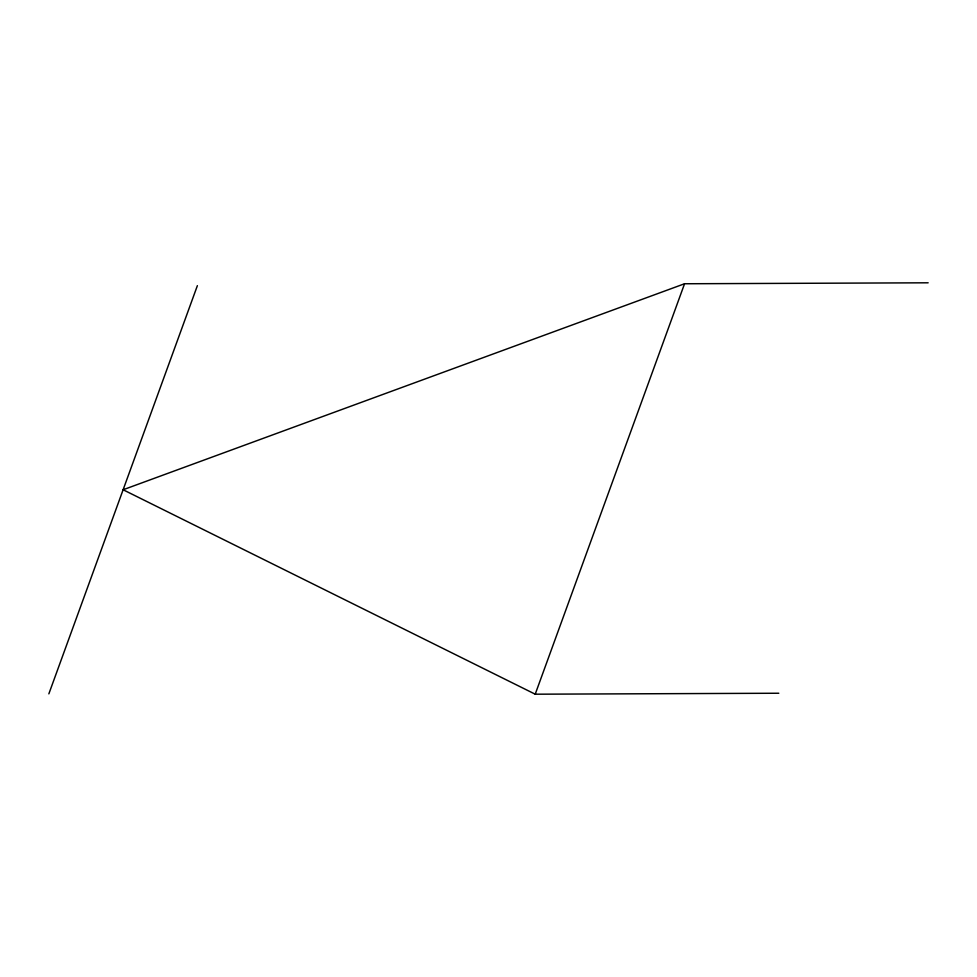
<?xml version="1.0" encoding="UTF-8"?>
<svg xmlns="http://www.w3.org/2000/svg" width="977" height="977" viewBox="0 0 977 977"><rect width="100%" height="100%" fill="white"/><g stroke="black" fill="none" stroke-linecap="round" stroke-linejoin="round"><path stroke-width="1.47" d="M48.85 693.865L197.378 285.663M684.559 283.757L123.114 489.758L535.213 694.195L684.559 283.757L928.15 282.805M535.213 694.195L778.803 693.243"/></g></svg>
